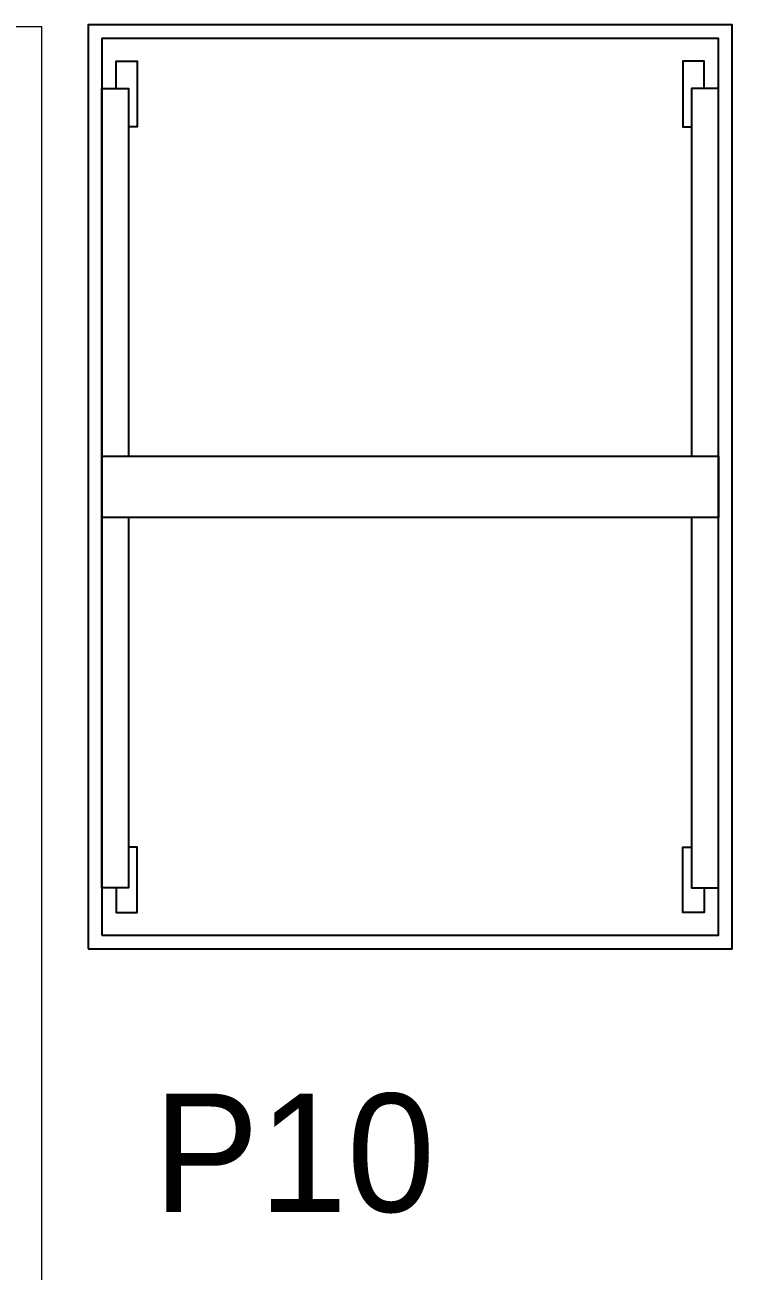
# Model space of a CAD drawing. Header units: millimetres. Extents: x 1650 to 6065, y 324 to 3836.
# Drawn here: x 3330 to 3381.6, y 2676.3 to 2767.3 of the extents above; entities that cross this region are included whole.
import ezdxf
from ezdxf.enums import TextEntityAlignment as Align

# ---------------------------------------------------------------- set-up
doc = ezdxf.new("R2010")
doc.units = ezdxf.units.MM
doc.layers.add('S2000-002 Çizgi', color=7, linetype='Continuous')
doc.styles.add('TAKSİM', font='GOTHIC.TTF', dxfattribs={"height": 20})

# ---------------------------------------------------------------- blocks, each defined once
blk = doc.blocks.new('A$C5F3C429F')
at = {"layer": 'S2000-002 Çizgi'}
for points in [[(0, 0), (47, 0), (47, 67.5), (0, 67.5)], [(1, 1), (46, 1), (46, 66.5), (1, 66.5)], [(1, 35.988), (46, 35.988), (46, 31.512), (1, 31.512)]]:
    blk.add_lwpolyline(points, close=True, dxfattribs=at)
for points in [[(2.036, 62.853), (2.036, 64.851), (3.586, 64.851), (3.586, 60.065), (2.956, 60.065)], [(44.964, 62.853), (44.964, 64.851), (43.414, 64.851), (43.414, 60.065), (44.044, 60.065)], [(2.956, 31.512), (2.956, 4.463), (1, 4.463), (1, 62.853), (2.956, 62.853), (2.956, 35.988)], [(44.044, 31.512), (44.044, 4.463), (46, 4.463), (46, 62.853), (44.044, 62.853), (44.044, 35.988)], [(2.036, 4.463), (2.036, 2.649), (3.586, 2.649), (3.586, 7.435), (2.956, 7.435)], [(44.964, 4.463), (44.964, 2.649), (43.414, 2.649), (43.414, 7.435), (44.044, 7.435)]]:
    blk.add_lwpolyline(points, dxfattribs=at)
blk = doc.blocks.new('A$C67844AE1')
at = {"color": 1, "lineweight": 20}
for p in [(100.97, 127.5), (103, 0)]:
    blk.add_line(p, (103, 127.5), dxfattribs=at)

msp = doc.modelspace()

# ---------------------------------------------------------------- block references
msp.add_blockref('A$C67844AE1', (3228.236, 2639.713))
at = {"layer": 'S2000-002 Çizgi'}
msp.add_blockref('A$C5F3C429F', (3334.603, 2699.829), dxfattribs=at)

# ---------------------------------------------------------------- texts
at = {"style": 'TAKSİM'}
msp.add_text('P10', height=8.64, dxfattribs=at).set_placement((3349.644, 2680.618, 0), align=Align.CENTER)

doc.saveas('drawing.dxf')
